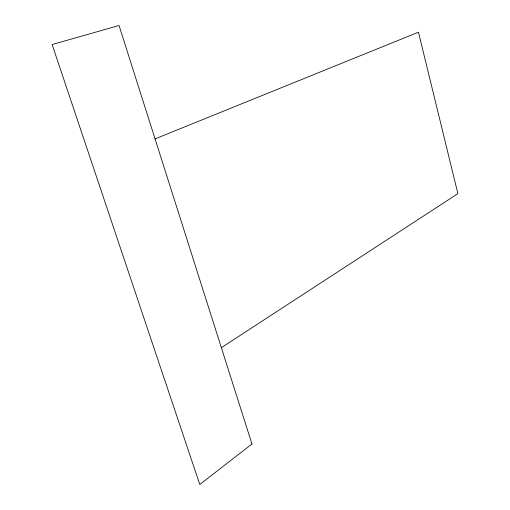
<?xml version="1.0" encoding="UTF-8"?>
<svg xmlns="http://www.w3.org/2000/svg" width="510" height="510" viewBox="0 0 510 510"><rect width="100%" height="100%" fill="white"/><g stroke="black" fill="none" stroke-linecap="round" stroke-linejoin="round"><path stroke-width="0.76" d="M221.365 347.673L457.878 193.634L418.461 32.187L155.059 138.898M251.946 443.987L199.792 484.5L52.122 44.529L119.053 25.5L251.946 443.987"/></g></svg>
